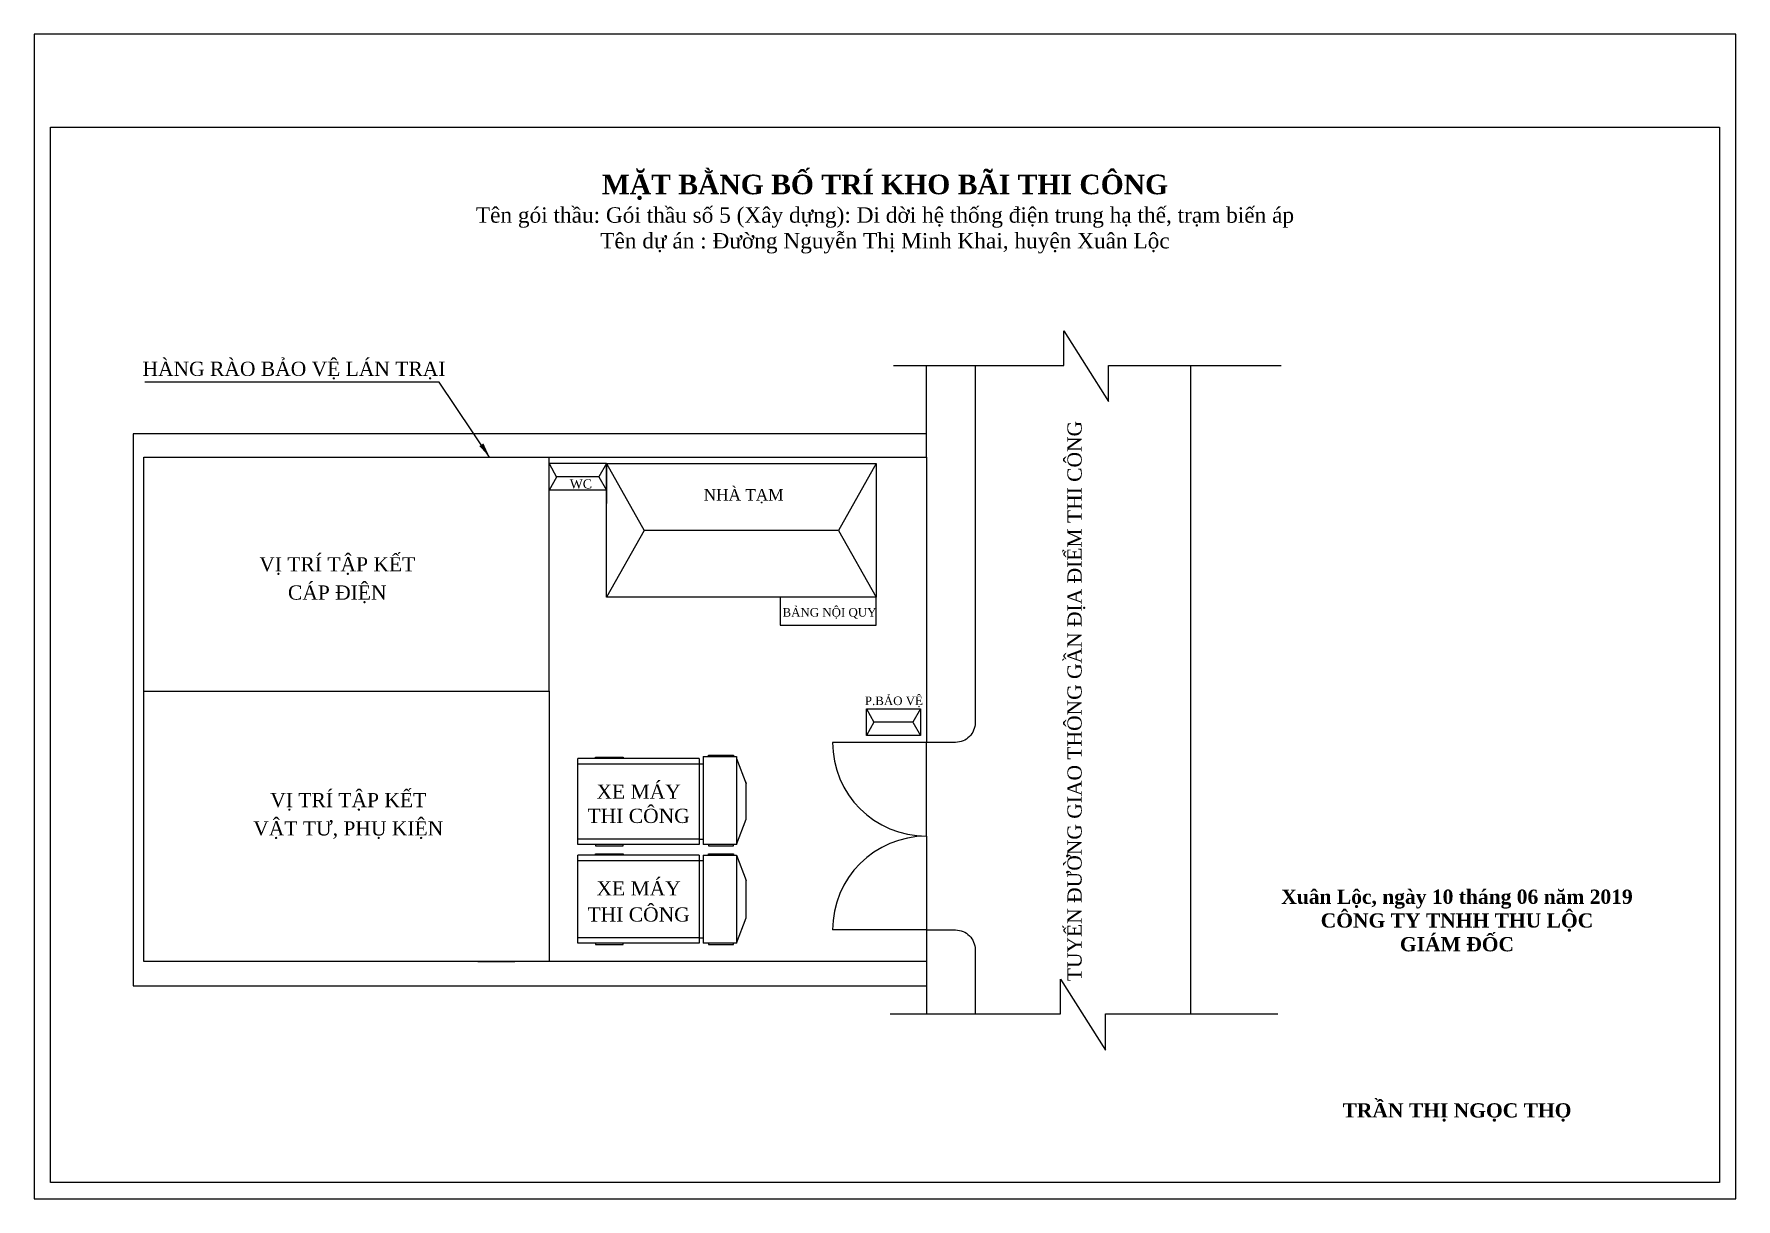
# Model space of a CAD drawing. Header units: millimetres. Extents: x 460 to 747, y -2423 to -2226.
import ezdxf
from ezdxf.enums import TextEntityAlignment as Align

# ---------------------------------------------------------------- set-up
doc = ezdxf.new("R2010")
doc.units = ezdxf.units.MM
doc.layers.add('khong in', color=7, linetype='Continuous', plot=False)
doc.styles.add('style2', font='times.ttf')
doc.linetypes.add('FENCELINE1', pattern='A,0.25,-0.1,[133,ltypeshp.shx,S=0.1,R=0,X=-0.1,Y=0],-0.1,1', length=1.45)
doc.dimstyles.new('ISO-25', dxfattribs={"dimtxt": 2.5, "dimasz": 2.5, "dimexe": 1.25, "dimexo": 0.625, "dimtad": 1, "dimtxsty": 'Standard', "dimcen": 2.5, "dimadec": 0, "dimazin": 0, "dimtfac": 1, "dimtmove": 0, "dimatfit": 3, "dimfxl": 1, "dimarcsym": 0})

msp = doc.modelspace()

# ---------------------------------------------------------------- linework, layer by layer
for p, q in [((610.32, -2293.81), (476.64, -2293.81)), ((476.64, -2293.81), (476.64, -2386.84)), ((476.64, -2386.84), (610.32, -2386.84))]:
    msp.add_line(p, q)
at = {"color": 7}
for p, q in [((556.4, -2298.85), (546.74, -2298.85)), ((556.4, -2298.85), (556.4, -2305.59)), ((574.91, -2297.75), (581.17, -2297.75)), ((556.4, -2303.35), (546.74, -2303.35)), ((572.01, -2348.54), (551.61, -2348.54)), ((551.61, -2363.04), (551.61, -2348.54)), ((572.01, -2348.54), (551.61, -2348.54)), ((572.01, -2348.54), (572.01, -2363.04)), ((578.3, -2348.54), (579.93, -2352.8)), ((551.61, -2349.43), (572.01, -2349.43)), ((579.93, -2358.77), (579.93, -2352.48)), ((578.3, -2363.04), (579.93, -2358.77)), ((572.01, -2362.14), (551.61, -2362.14)), ((572.01, -2363.04), (551.61, -2363.04)), ((572.01, -2364.83), (551.61, -2364.83)), ((551.61, -2379.65), (551.61, -2364.83)), ((572.01, -2364.83), (551.61, -2364.83)), ((551.61, -2365.73), (572.01, -2365.73)), ((572.01, -2364.83), (572.01, -2379.65)), ((578.3, -2364.83), (579.93, -2369.1)), ((579.93, -2375.39), (579.93, -2369.1)), ((578.3, -2379.65), (579.93, -2375.39)), ((572.01, -2378.76), (551.61, -2378.76)), ((572.01, -2379.65), (551.61, -2379.65)), ((534.72, -2382.76), (540.98, -2382.76))]:
    msp.add_line(p, q, dxfattribs=at)
msp.add_lwpolyline([(462.75, -2242.15), (743.94, -2242.15), (743.94, -2420), (462.75, -2420)], close=True)
for points in [[(604.76, -2282.31), (633.48, -2282.31), (633.48, -2276.45), (641.02, -2288.41), (641.02, -2282.31), (670.08, -2282.31)], [(654.8, -2282.33), (654.8, -2391.59)], [(610.32, -2382.76), (610.32, -2391.59)], [(604.2, -2391.59), (632.93, -2391.59), (632.93, -2385.73), (640.47, -2397.69), (640.47, -2391.59), (669.55, -2391.59)]]:
    msp.add_lwpolyline(points)
for points in [[(618.53, -2282.33), (618.53, -2342.54, -0.414214), (615.24, -2345.83), (610.32, -2345.83)], [(610.32, -2377.45), (615.24, -2377.45, -0.414214), (618.53, -2380.75), (618.53, -2391.59)]]:
    msp.add_lwpolyline(points, format="xyb")
for points in [[(610.32, -2297.75), (610.32, -2282.33)], [(478.46, -2337.21), (546.74, -2337.21), (546.74, -2297.75)], [(546.74, -2298.85), (548, -2301.13), (546.74, -2303.35)], [(556.4, -2298.85), (555.12, -2301.1), (556.4, -2303.35)], [(556.4, -2298.85), (562.79, -2310.11), (556.4, -2321.36)], [(601.88, -2298.85), (595.49, -2310.11), (601.88, -2321.36)], [(555.12, -2301.1), (547.99, -2301.1)], [(595.49, -2310.11), (562.79, -2310.11)], [(585.68, -2321.36), (585.68, -2326.09), (601.88, -2326.09), (601.88, -2321.36)], [(546.74, -2337.21), (546.74, -2382.76)], [(600.21, -2340.18), (601.48, -2342.43), (600.21, -2344.68)], [(608.02, -2342.43), (601.48, -2342.43)], [(609.3, -2340.18), (608.02, -2342.43), (609.3, -2344.68)], [(572.7, -2348.22), (578.3, -2348.22), (578.3, -2363.04), (572.7, -2363.04)], [(572.7, -2348.22), (572.7, -2363.04)], [(610.32, -2345.83), (594.51, -2345.83)], [(610.32, -2361.64), (610.32, -2345.83)], [(572.01, -2349.43), (572.7, -2349.43)], [(572.01, -2362.14), (572.7, -2362.14)], [(610.32, -2361.64), (610.32, -2377.45)], [(572.01, -2365.73), (572.7, -2365.73)], [(572.7, -2364.83), (578.3, -2364.83), (578.3, -2379.65), (572.7, -2379.65)], [(572.7, -2364.83), (572.7, -2379.65)], [(572.01, -2378.76), (572.7, -2378.76)], [(610.32, -2377.45), (594.51, -2377.45)]]:
    msp.add_lwpolyline(points, dxfattribs=at)
at = {"color": 7, "linetype": 'FENCELINE1', "ltscale": 8}
msp.add_lwpolyline([(610.32, -2377.45), (610.32, -2382.76), (478.46, -2382.76), (478.46, -2297.75), (610.32, -2297.75), (610.32, -2345.83)], dxfattribs=at)
at = {"color": 7}
for points in [[(556.4, -2321.36), (556.4, -2298.85), (601.88, -2298.85), (601.88, -2321.36)], [(600.21, -2344.68), (600.21, -2340.18), (609.3, -2340.18), (609.3, -2344.68)], [(559.2, -2348.54), (554.55, -2348.54), (554.55, -2348.3), (559.2, -2348.3)], [(577.82, -2348.22), (573.59, -2348.22), (573.59, -2347.98), (577.82, -2347.98)], [(559.2, -2363.03), (554.55, -2363.03), (554.55, -2363.27), (559.2, -2363.27)], [(559.2, -2364.83), (554.55, -2364.83), (554.55, -2364.6), (559.2, -2364.6)], [(577.82, -2363.04), (573.59, -2363.04), (573.59, -2363.27), (577.82, -2363.27)], [(577.82, -2364.83), (573.59, -2364.83), (573.59, -2364.6), (577.82, -2364.6)], [(559.2, -2379.65), (554.55, -2379.65), (554.55, -2379.89), (559.2, -2379.89)], [(577.82, -2379.65), (573.59, -2379.65), (573.59, -2379.89), (577.82, -2379.89)]]:
    msp.add_lwpolyline(points, close=True, dxfattribs=at)
for centre, start, end in [((610.32, -2345.83), 180, 270), ((610.32, -2377.45), 90, 180)]:
    msp.add_arc(centre, 15.81, start, end, dxfattribs=at)
at = {"layer": 'khong in', "color": 2}
msp.add_lwpolyline([(459.96, -2226.45), (459.96, -2422.79), (746.73, -2422.79), (746.73, -2226.45)], close=True, dxfattribs=at)

# ---------------------------------------------------------------- texts
at = {"color": 7, "style": 'style2'}
for s, height, p in [('HÀNG RÀO BẢO VỆ LÁN TRẠI', 2.4, (503.76, -2284.07)), ('WC', 1.536, (552.1, -2303.04)), ('NHÀ TẠM', 1.92, (579.52, -2305.07)), ('VỊ TRÍ TẬP KẾT', 2.4, (511.05, -2317.02)), ('CÁP ĐIỆN', 2.4, (511.05, -2321.78)), ('BẢNG NỘI QUY', 1.44, (593.99, -2324.64)), ('P.BẢO VỆ', 1.44, (604.84, -2339.55)), ('VỊ TRÍ TẬP KẾT', 2.4, (512.9, -2356.76)), ('XE MÁY', 2.4, (561.83, -2355.34)), ('THI CÔNG', 2.4, (561.83, -2359.42)), ('VẬT TƯ, PHỤ KIỆN', 2.4, (512.9, -2361.53)), ('XE MÁY', 2.4, (561.83, -2371.64)), ('THI CÔNG', 2.4, (561.83, -2376.04))]:
    msp.add_text(s, height=height, dxfattribs=at).set_placement(p, align=Align.CENTER)
at = {"style": 'style2'}
msp.add_text('TUYẾN ĐƯỜNG GIAO THÔNG GẦN ĐỊA ĐIỂM THI CÔNG', height=2.4, rotation=90, dxfattribs=at).set_placement((636.48, -2338.87), align=Align.CENTER)
at = {"color": 7, "char_height": 2.4, "attachment_point": 2}
for s, insert, width in [('{\\fTimes New Roman|b1|i0|c0|p18;\\P\\P\\H1.375x;MẶT BẰNG BỐ TRÍ KHO BÃI THI CÔNG\\P\\fTimes New Roman|b0|i0|c0|p18;\\H0.7876x;\\C256;Tên gói thầu: Gói thầu số 5 (Xây dựng): Di dời hệ thống điện trung hạ thế, trạm biến áp\\PTên dự án : Đường Nguyễn Thị Minh Khai, huyện Xuân Lộc}', (603.34, -2242.15), 281.1886), ('{\\fTimes New Roman|b1|i0|c0|p18;Xuân Lộc, ngày 10 tháng 06 năm 2019\\fTimes New Roman|b1|i1|c0|p18;\\P\\fTimes New Roman|b1|i0|c0|p18;CÔNG TY TNHH THU LỘC\\PGIÁM ĐỐC\\P\\P\\P\\P\\P\\P\\PTRẦN THỊ NGỌC THỌ}', (699.72, -2370.65), 69.7842)]:
    msp.add_mtext(s, dxfattribs=dict(at, insert=insert, width=width))

# ---------------------------------------------------------------- leaders
at = {"color": 7}
msp.add_leader([(536.73, -2297.75), (528.21, -2285.1), (478.64, -2285.1)], dimstyle='ISO-25', override={"dimgap": 0.625, "dimtad": 0}, dxfattribs=at)

doc.saveas('drawing.dxf')
